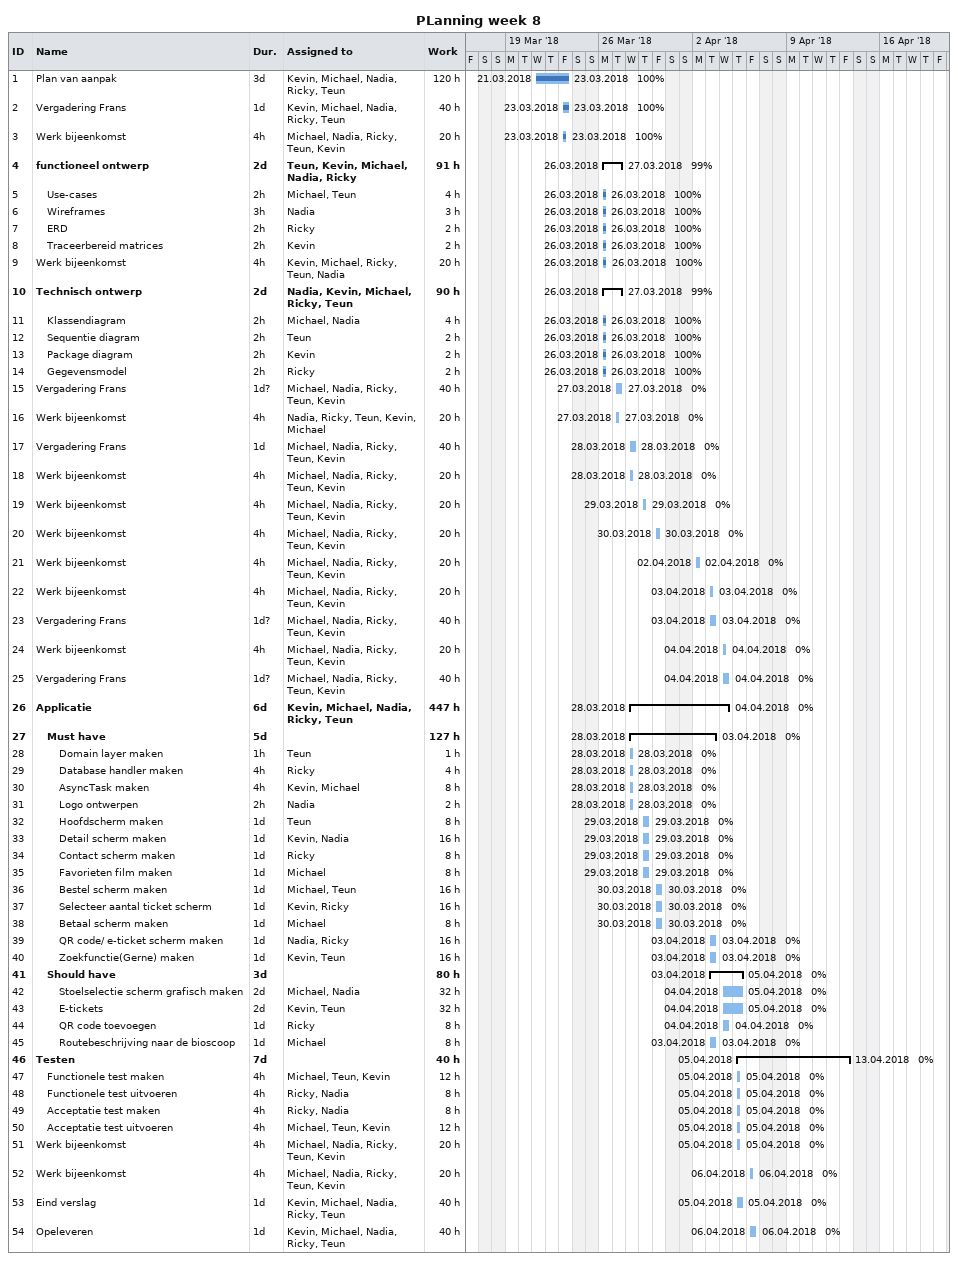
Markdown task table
PLanning week 8

| ID | Level | Task | Duration | Start | Finish | Resources | % complete | Work (h) |
|---|---|---|---|---|---|---|---|---|
| 1 | 1 | Plan van aanpak | 3d | 2018-03-21 | 2018-03-23 | Kevin, Michael, Nadia, Ricky, Teun | 100 | 120 |
| 2 | 1 | Vergadering Frans | 1d | 2018-03-23 | 2018-03-23 | Kevin, Michael, Nadia, Ricky, Teun | 100 | 40 |
| 3 | 1 | Werk bijeenkomst | 4h | 2018-03-23 | 2018-03-23 | Michael, Nadia, Ricky, Teun, Kevin | 100 | 20 |
| 4 | 1 | **functioneel ontwerp** | 2d | 2018-03-26 | 2018-03-27 | Teun, Kevin, Michael, Nadia, Ricky | 99 | 91 |
| 5 | 2 | Use-cases | 2h | 2018-03-26 | 2018-03-26 | Michael, Teun | 100 | 4 |
| 6 | 2 | Wireframes | 3h | 2018-03-26 | 2018-03-26 | Nadia | 100 | 3 |
| 7 | 2 | ERD | 2h | 2018-03-26 | 2018-03-26 | Ricky | 100 | 2 |
| 8 | 2 | Traceerbereid matrices | 2h | 2018-03-26 | 2018-03-26 | Kevin | 100 | 2 |
| 9 | 1 | Werk bijeenkomst | 4h | 2018-03-26 | 2018-03-26 | Kevin, Michael, Ricky, Teun, Nadia | 100 | 20 |
| 10 | 1 | **Technisch ontwerp** | 2d | 2018-03-26 | 2018-03-27 | Nadia, Kevin, Michael, Ricky, Teun | 99 | 90 |
| 11 | 2 | Klassendiagram | 2h | 2018-03-26 | 2018-03-26 | Michael, Nadia | 100 | 4 |
| 12 | 2 | Sequentie diagram | 2h | 2018-03-26 | 2018-03-26 | Teun | 100 | 2 |
| 13 | 2 | Package diagram | 2h | 2018-03-26 | 2018-03-26 | Kevin | 100 | 2 |
| 14 | 2 | Gegevensmodel | 2h | 2018-03-26 | 2018-03-26 | Ricky | 100 | 2 |
| 15 | 1 | Vergadering Frans | 1d? | 2018-03-27 | 2018-03-27 | Michael, Nadia, Ricky, Teun, Kevin | 0 | 40 |
| 16 | 1 | Werk bijeenkomst | 4h | 2018-03-27 | 2018-03-27 | Nadia, Ricky, Teun, Kevin, Michael | 0 | 20 |
| 17 | 1 | Vergadering Frans | 1d | 2018-03-28 | 2018-03-28 | Michael, Nadia, Ricky, Teun, Kevin | 0 | 40 |
| 18 | 1 | Werk bijeenkomst | 4h | 2018-03-28 | 2018-03-28 | Michael, Nadia, Ricky, Teun, Kevin | 0 | 20 |
| 19 | 1 | Werk bijeenkomst | 4h | 2018-03-29 | 2018-03-29 | Michael, Nadia, Ricky, Teun, Kevin | 0 | 20 |
| 20 | 1 | Werk bijeenkomst | 4h | 2018-03-30 | 2018-03-30 | Michael, Nadia, Ricky, Teun, Kevin | 0 | 20 |
| 21 | 1 | Werk bijeenkomst | 4h | 2018-04-02 | 2018-04-02 | Michael, Nadia, Ricky, Teun, Kevin | 0 | 20 |
| 22 | 1 | Werk bijeenkomst | 4h | 2018-04-03 | 2018-04-03 | Michael, Nadia, Ricky, Teun, Kevin | 0 | 20 |
| 23 | 1 | Vergadering Frans | 1d? | 2018-04-03 | 2018-04-03 | Michael, Nadia, Ricky, Teun, Kevin | 0 | 40 |
| 24 | 1 | Werk bijeenkomst | 4h | 2018-04-04 | 2018-04-04 | Michael, Nadia, Ricky, Teun, Kevin | 0 | 20 |
| 25 | 1 | Vergadering Frans | 1d? | 2018-04-04 | 2018-04-04 | Michael, Nadia, Ricky, Teun, Kevin | 0 | 40 |
| 26 | 1 | **Applicatie** | 6d | 2018-03-28 | 2018-04-04 | Kevin, Michael, Nadia, Ricky, Teun | 0 | 447 |
| 27 | 2 | **Must have** | 5d | 2018-03-28 | 2018-04-03 |  | 0 | 127 |
| 28 | 3 | Domain layer maken | 1h | 2018-03-28 | 2018-03-28 | Teun | 0 | 1 |
| 29 | 3 | Database handler maken | 4h | 2018-03-28 | 2018-03-28 | Ricky | 0 | 4 |
| 30 | 3 | AsyncTask maken | 4h | 2018-03-28 | 2018-03-28 | Kevin, Michael | 0 | 8 |
| 31 | 3 | Logo ontwerpen | 2h | 2018-03-28 | 2018-03-28 | Nadia | 0 | 2 |
| 32 | 3 | Hoofdscherm maken | 1d | 2018-03-29 | 2018-03-29 | Teun | 0 | 8 |
| 33 | 3 | Detail scherm maken | 1d | 2018-03-29 | 2018-03-29 | Kevin, Nadia | 0 | 16 |
| 34 | 3 | Contact scherm maken | 1d | 2018-03-29 | 2018-03-29 | Ricky | 0 | 8 |
| 35 | 3 | Favorieten film maken | 1d | 2018-03-29 | 2018-03-29 | Michael | 0 | 8 |
| 36 | 3 | Bestel scherm maken | 1d | 2018-03-30 | 2018-03-30 | Michael, Teun | 0 | 16 |
| 37 | 3 | Selecteer aantal ticket scherm | 1d | 2018-03-30 | 2018-03-30 | Kevin, Ricky | 0 | 16 |
| 38 | 3 | Betaal scherm maken | 1d | 2018-03-30 | 2018-03-30 | Michael | 0 | 8 |
| 39 | 3 | QR code/ e-ticket scherm maken | 1d | 2018-04-03 | 2018-04-03 | Nadia, Ricky | 0 | 16 |
| 40 | 3 | Zoekfunctie(Gerne) maken | 1d | 2018-04-03 | 2018-04-03 | Kevin, Teun | 0 | 16 |
| 41 | 2 | **Should have** | 3d | 2018-04-03 | 2018-04-05 |  | 0 | 80 |
| 42 | 3 | Stoelselectie scherm grafisch maken | 2d | 2018-04-04 | 2018-04-05 | Michael, Nadia | 0 | 32 |
| 43 | 3 | E-tickets | 2d | 2018-04-04 | 2018-04-05 | Kevin, Teun | 0 | 32 |
| 44 | 3 | QR code toevoegen | 1d | 2018-04-04 | 2018-04-04 | Ricky | 0 | 8 |
| 45 | 3 | Routebeschrijving naar de bioscoop | 1d | 2018-04-03 | 2018-04-03 | Michael | 0 | 8 |
| 46 | 1 | **Testen** | 7d | 2018-04-05 | 2018-04-13 |  | 0 | 40 |
| 47 | 2 | Functionele test maken | 4h | 2018-04-05 | 2018-04-05 | Michael, Teun, Kevin | 0 | 12 |
| 48 | 2 | Functionele test uitvoeren | 4h | 2018-04-05 | 2018-04-05 | Ricky, Nadia | 0 | 8 |
| 49 | 2 | Acceptatie test maken | 4h | 2018-04-05 | 2018-04-05 | Ricky, Nadia | 0 | 8 |
| 50 | 2 | Acceptatie test uitvoeren | 4h | 2018-04-05 | 2018-04-05 | Michael, Teun, Kevin | 0 | 12 |
| 51 | 1 | Werk bijeenkomst | 4h | 2018-04-05 | 2018-04-05 | Michael, Nadia, Ricky, Teun, Kevin | 0 | 20 |
| 52 | 1 | Werk bijeenkomst | 4h | 2018-04-06 | 2018-04-06 | Michael, Nadia, Ricky, Teun, Kevin | 0 | 20 |
| 53 | 1 | Eind verslag | 1d | 2018-04-05 | 2018-04-05 | Kevin, Michael, Nadia, Ricky, Teun | 0 | 40 |
| 54 | 1 | Opeleveren | 1d | 2018-04-06 | 2018-04-06 | Kevin, Michael, Nadia, Ricky, Teun | 0 | 40 |
